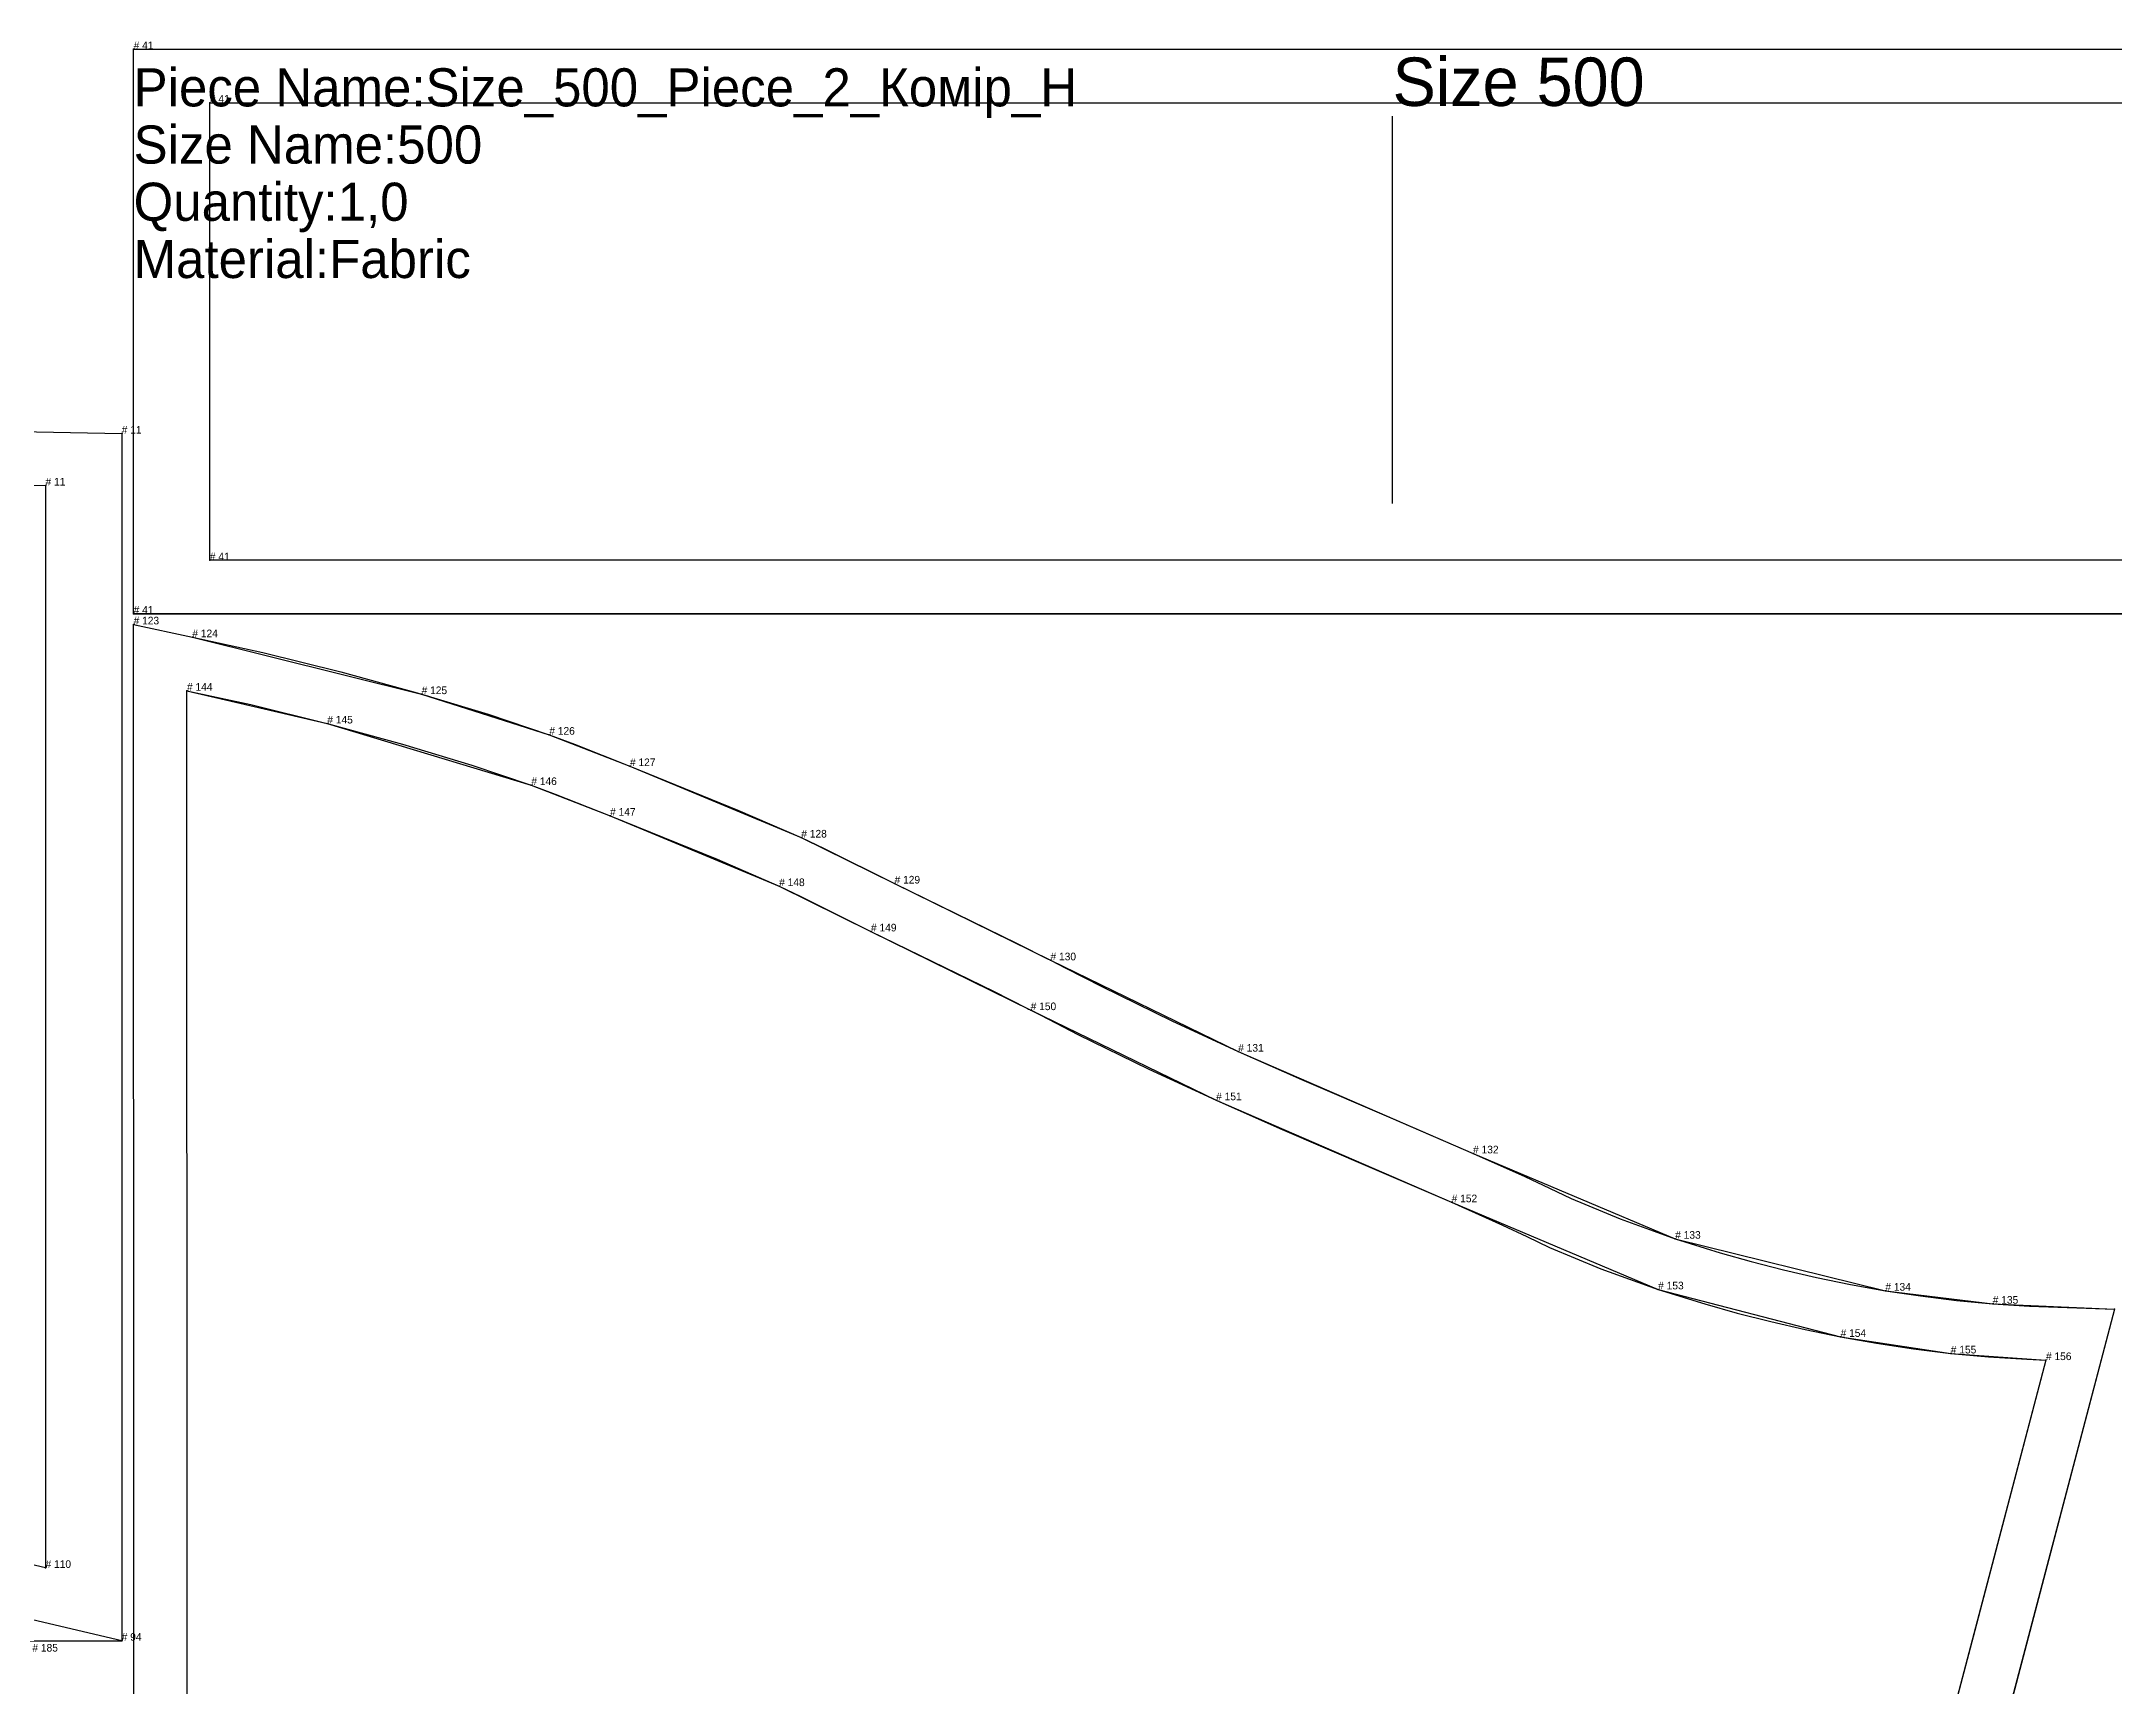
# Model space of a CAD drawing. Extents: x 0 to 1208, y -69 to 896.
# Drawn here: x 569.2 to 841, y 680.4 to 896.1 of the extents above; entities that cross this region are included whole.
import ezdxf

# ---------------------------------------------------------------- set-up
doc = ezdxf.new("R2010")
doc.units = 0
for name, color, linetype in [('1', 7, 'CONTINUOUS'), ('14', 7, 'CONTINUOUS'), ('15', 7, 'CONTINUOUS'), ('2', 7, 'CONTINUOUS'), ('3', 7, 'CONTINUOUS'), ('5', 7, 'CONTINUOUS'), ('7', 7, 'CONTINUOUS'), ('84', 7, 'CONTINUOUS'), ('87', 7, 'CONTINUOUS')]:
    doc.layers.add(name, color=color, linetype=linetype)

# ---------------------------------------------------------------- blocks, each defined once
blk = doc.blocks.new('piece-114_s500_M')
at = {"layer": '1'}
blk.add_lwpolyline([(581.29, 895.09), (1039.69, 895.09), (1039.69, 821.08), (581.29, 821.08)], close=True, dxfattribs=at)
at = {"layer": '14'}
blk.add_lwpolyline([(591.29, 888.08), (1029.69, 888.08), (1029.69, 828.08), (591.29, 828.08)], close=True, dxfattribs=at)
at = {"layer": '2'}
for p in [(581.29, 895.09), (591.29, 888.08), (591.29, 828.08), (581.29, 821.08)]:
    blk.add_point(p, dxfattribs=at)
at = {"layer": '5'}
blk.add_line((581.29, 821.08), (1039.69, 821.08), dxfattribs=at)
at = {"layer": '7'}
blk.add_line((746.38, 835.53), (746.38, 886.33), dxfattribs=at)
at = {"layer": '84'}
blk.add_lwpolyline([(581.29, 895.09), (1039.69, 895.09), (1039.69, 821.08), (581.29, 821.08)], close=True, dxfattribs=at)
at = {"layer": '87'}
blk.add_lwpolyline([(591.29, 888.08), (1029.69, 888.08), (1029.69, 828.08), (591.29, 828.08)], close=True, dxfattribs=at)
at = {"layer": '1'}
for s, height, p in [('# 41', 1, (581.29, 895.09)), ('Piece Name:Size_500_Piece_2_Комір_H', 5, (581.29, 887.59)), ('Size Name:500', 5, (581.29, 880.09)), ('Quantity:1,0', 5, (581.29, 872.59)), ('Material:Fabric', 5, (581.29, 865.09)), ('# 41', 1, (581.29, 821.08))]:
    blk.add_text(s, height=height, dxfattribs=at).set_placement(p)
at = {"layer": '14'}
for p in [(591.29, 888.08), (591.29, 828.08)]:
    blk.add_text('# 41', height=1, dxfattribs=at).set_placement(p)
at = {"layer": '15'}
blk.add_text('Size 500', height=6.35, dxfattribs=at).set_placement((746.38, 887.65))
blk = doc.blocks.new('piece_Detail_2_s500_M')
at = {"layer": '1'}
blk.add_lwpolyline([(321.65, 849.12), (492.12, 895.09), (496.38, 882.69), (502.44, 871.98), (510.5, 862.62), (522.58, 853.59), (533.48, 848.64), (545.15, 845.84), (554.9, 845.19), (555.07, 845.19), (579.73, 844.69), (579.73, 686.44), (320.15, 747.47), (320.79, 754.65), (322.77, 782.58), (322.59, 791.68), (321.9, 801.41), (322.64, 830.45)], close=True, dxfattribs=at)
at = {"layer": '14'}
blk.add_lwpolyline([(329.03, 843.86), (487.41, 886.57), (491.44, 876.76), (498.75, 865.2), (508.19, 855.26), (519.09, 847.52), (531.2, 842.02), (540.87, 839.45), (550.88, 838.28), (569.74, 837.89), (569.74, 695.98), (327.66, 752.89), (329.77, 782.48), (329.61, 791.56), (328.91, 801.35), (328.81, 806.44), (329.63, 824.5), (329.53, 835.11)], close=True, dxfattribs=at)
at = {"layer": '2'}
for p in [(492.12, 895.09), (487.41, 886.57), (321.65, 849.12), (329.03, 843.86), (579.73, 844.69), (569.74, 837.89), (327.66, 752.89), (320.15, 747.47), (569.74, 695.98), (579.73, 686.44)]:
    blk.add_point(p, dxfattribs=at)
at = {"layer": '3'}
for p in [(496.38, 882.69), (491.44, 876.76), (502.44, 871.98), (498.75, 865.2), (510.5, 862.62), (508.19, 855.26), (522.58, 853.59), (533.48, 848.64), (519.09, 847.52), (545.15, 845.84), (554.9, 845.19), (555.07, 845.19), (531.2, 842.02), (540.87, 839.45), (550.88, 838.28), (329.53, 835.11), (322.64, 830.45), (329.63, 824.5), (328.81, 806.44), (321.9, 801.41), (328.91, 801.35), (322.59, 791.68), (329.61, 791.56), (322.77, 782.58), (329.77, 782.48), (320.79, 754.65)]:
    blk.add_point(p, dxfattribs=at)
at = {"layer": '5'}
blk.add_line((320.15, 686.44), (579.73, 686.44), dxfattribs=at)
at = {"layer": '7'}
blk.add_line((458.35, 746.75), (458.35, 846.75), dxfattribs=at)
at = {"layer": '84'}
blk.add_lwpolyline([(321.65, 849.12), (492.12, 895.09), (494.16, 888.43), (495.2, 885.53), (496.38, 882.69), (497.69, 879.91), (499.14, 877.2), (500.72, 874.55), (502.44, 871.98), (504.27, 869.5), (506.24, 867.1), (508.35, 864.76), (509.43, 863.67), (510.5, 862.62), (512.77, 860.56), (515.1, 858.64), (517.52, 856.83), (520.01, 855.15), (522.58, 853.59), (525.22, 852.16), (527.91, 850.86), (530.67, 849.68), (533.48, 848.64), (536.34, 847.73), (539.24, 846.96), (542.18, 846.33), (545.15, 845.84), (548.16, 845.48), (551.21, 845.27), (552.74, 845.23), (553, 845.23), (553.25, 845.22), (553.48, 845.22), (553.71, 845.21), (553.93, 845.21), (554.13, 845.2), (554.34, 845.2), (554.53, 845.2), (554.72, 845.19), (554.9, 845.19), (555.07, 845.19), (579.73, 844.69), (579.73, 686.44), (320.15, 747.47), (320.79, 754.65), (320.98, 756.72), (322.07, 768.75), (322.19, 770.55), (322.2, 770.71), (322.59, 776.65), (322.77, 782.58), (322.77, 786.54), (322.66, 790.55), (322.61, 791.38), (322.6, 791.49), (322.59, 791.6), (322.59, 791.68), (322.58, 791.79), (322.41, 794.62), (322.22, 796.7), (322.06, 798.48), (321.9, 801.3), (321.9, 801.33), (321.9, 801.39), (321.9, 801.41), (321.87, 801.85), (321.81, 806.56), (322.06, 812.13), (322.07, 812.16), (322.2, 815.06), (322.36, 818.56), (322.36, 818.66), (322.63, 824.67), (322.64, 830.45), (322.53, 834.86), (322.29, 839.84)], close=True, dxfattribs=at)
at = {"layer": '87'}
blk.add_lwpolyline([(329.03, 843.86), (487.41, 886.57), (487.52, 886.22), (488.67, 883), (489.98, 879.85), (491.44, 876.76), (493.05, 873.75), (494.8, 870.81), (496.7, 867.96), (498.75, 865.2), (500.94, 862.53), (503.26, 859.96), (504.48, 858.72), (505.69, 857.53), (508.19, 855.26), (510.78, 853.13), (513.47, 851.12), (516.24, 849.25), (519.09, 847.52), (522.02, 845.93), (525.02, 844.48), (528.08, 843.18), (531.2, 842.02), (534.38, 841.01), (537.6, 840.16), (540.87, 839.45), (544.17, 838.9), (547.51, 838.51), (550.88, 838.28), (552.57, 838.23), (569.74, 837.89), (569.74, 695.98), (327.66, 752.89), (327.95, 756.09), (329.05, 768.2), (329.58, 776.31), (329.77, 782.48), (329.77, 786.64), (329.65, 790.86), (329.61, 791.56), (329.61, 791.63), (329.6, 791.73), (329.59, 791.84), (329.59, 791.91), (329.58, 792.01), (329.39, 795.15), (329.19, 797.33), (329.05, 798.99), (328.92, 801.21), (328.91, 801.27), (328.91, 801.35), (328.87, 802.1), (328.81, 806.44), (329.19, 814.74), (329.63, 824.5), (329.64, 830.54), (329.53, 835.11), (329.27, 840.26)], close=True, dxfattribs=at)
at = {"layer": '1'}
for s, height, p in [('# 85', 1, (492.12, 895.09)), ('# 86', 1, (496.38, 882.69)), ('# 87', 1, (502.44, 871.98)), ('# 88', 1, (510.5, 862.62)), ('# 89', 1, (522.58, 853.59)), ('# 84', 1, (321.65, 849.12)), ('# 90', 1, (533.48, 848.64)), ('Piece Name:Size_500_Piece_4_Detail_2_B', 5, (321.65, 841.62)), ('# 91', 1, (545.15, 845.84)), ('# 92', 1, (554.9, 845.19)), ('# 93', 1, (555.07, 845.19)), ('# 11', 1, (579.73, 844.69)), ('Size Name:500', 5, (321.65, 834.12)), ('Quantity:1,0', 5, (321.65, 826.62)), ('# 100', 1, (322.64, 830.45)), ('Material:Fabric', 5, (321.65, 819.12)), ('# 99', 1, (321.9, 801.41)), ('# 98', 1, (322.59, 791.68)), ('# 97', 1, (322.77, 782.58)), ('# 96', 1, (320.79, 754.65)), ('# 95', 1, (320.15, 747.47)), ('# 94', 1, (579.73, 686.44))]:
    blk.add_text(s, height=height, dxfattribs=at).set_placement(p)
at = {"layer": '14'}
for s, p in [('# 102', (487.41, 886.57)), ('# 103', (491.44, 876.76)), ('# 104', (498.75, 865.2)), ('# 105', (508.19, 855.26)), ('# 106', (519.09, 847.52)), ('# 101', (329.03, 843.86)), ('# 107', (531.2, 842.02)), ('# 108', (540.87, 839.45)), ('# 109', (550.88, 838.28)), ('# 11', (569.74, 837.89)), ('# 117', (329.53, 835.11)), ('# 116', (329.63, 824.5)), ('# 115', (328.81, 806.44)), ('# 114', (328.91, 801.35)), ('# 113', (329.61, 791.56)), ('# 112', (329.77, 782.48)), ('# 111', (327.66, 752.89)), ('# 110', (569.74, 695.98))]:
    blk.add_text(s, height=1, dxfattribs=at).set_placement(p)
at = {"layer": '15'}
blk.add_text('Size 500', height=6.35, dxfattribs=at).set_placement((458.35, 848.07))
blk = doc.blocks.new('piece_Sleeve_2_s500_M')
at = {"layer": '1'}
blk.add_lwpolyline([(581.49, 197.52), (581.29, 819.68), (588.99, 818), (619.05, 810.54), (635.8, 805.22), (646.37, 801.1), (668.84, 791.74), (681.07, 785.71), (701.52, 775.64), (726.13, 763.67), (756.93, 750.33), (783.43, 739.14), (810.99, 732.33), (825.07, 730.62), (841.04, 729.92), (825, 668.98), (811.73, 618.8), (791.18, 539.43), (776.11, 477.88), (751.54, 362.32), (735.62, 264.76), (727.3, 197.52)], close=True, dxfattribs=at)
at = {"layer": '14'}
blk.add_lwpolyline([(588.48, 204.52), (588.29, 810.99), (606.69, 806.69), (633.44, 798.62), (643.77, 794.6), (665.94, 785.37), (677.98, 779.43), (698.92, 769.11), (723.24, 757.3), (754.12, 743.92), (781.2, 732.5), (805.12, 726.27), (819.57, 724.1), (832.05, 723.23), (818.22, 670.72), (804.96, 620.58), (784.39, 541.15), (769.3, 479.48), (744.66, 363.6), (728.69, 265.72), (721.04, 204.52)], close=True, dxfattribs=at)
at = {"layer": '2'}
for p in [(581.29, 819.68), (588.29, 810.99), (841.04, 729.92), (832.05, 723.23)]:
    blk.add_point(p, dxfattribs=at)
at = {"layer": '3'}
for p in [(588.99, 818), (619.05, 810.54), (606.69, 806.69), (635.8, 805.22), (646.37, 801.1), (633.44, 798.62), (643.77, 794.6), (668.84, 791.74), (681.07, 785.71), (665.94, 785.37), (677.98, 779.43), (701.52, 775.64), (698.92, 769.11), (726.13, 763.67), (723.24, 757.3), (756.93, 750.33), (754.12, 743.92), (783.43, 739.14), (781.2, 732.5), (810.99, 732.33), (825.07, 730.62), (805.12, 726.27), (819.57, 724.1)]:
    blk.add_point(p, dxfattribs=at)
at = {"layer": '84'}
blk.add_lwpolyline([(581.49, 197.52), (581.29, 819.68), (588.99, 818), (598.24, 815.99), (608.45, 813.46), (618.47, 810.71), (619.05, 810.54), (619.51, 810.4), (619.67, 810.35), (619.82, 810.31), (619.96, 810.27), (620.09, 810.22), (620.2, 810.19), (627.77, 807.91), (635.8, 805.22), (639.1, 803.96), (646.37, 801.1), (660.52, 795.34), (668.84, 791.74), (671.86, 790.29), (681.07, 785.71), (697.16, 777.86), (701.22, 775.79), (701.33, 775.74), (701.43, 775.69), (701.52, 775.64), (701.59, 775.6), (703.45, 774.66), (708.25, 772.19), (717.42, 767.71), (726.13, 763.67), (734.41, 760.01), (746.16, 754.97), (756.93, 750.33), (763.73, 747.28), (766.95, 745.75), (769.79, 744.41), (776.22, 741.74), (783.43, 739.14), (789.31, 737.3), (793.39, 736.15), (797.62, 735.07), (801.97, 734.06), (806.43, 733.15), (810.99, 732.33), (815.62, 731.64), (820.32, 731.06), (825.07, 730.62), (829.88, 730.32), (841.04, 729.92), (829.5, 685.98), (825.02, 669.05)], dxfattribs=at)
at = {"layer": '87'}
blk.add_lwpolyline([(588.48, 204.52), (588.29, 810.99), (596.65, 809.17), (606.69, 806.69), (616.54, 803.98), (625.65, 801.24), (633.44, 798.62), (636.57, 797.43), (643.77, 794.6), (657.81, 788.89), (665.94, 785.37), (668.79, 784), (677.98, 779.43), (694.03, 771.6), (698.49, 769.33), (698.64, 769.25), (698.78, 769.18), (698.92, 769.11), (699.06, 769.04), (700.27, 768.43), (705.11, 765.93), (714.41, 761.39), (723.24, 757.3), (731.61, 753.59), (743.39, 748.54), (754.12, 743.92), (760.79, 740.92), (763.96, 739.42), (766.96, 738.01), (773.69, 735.21), (781.2, 732.5), (787.32, 730.59), (791.57, 729.39), (795.96, 728.27), (800.48, 727.22), (805.12, 726.27), (809.85, 725.43), (814.67, 724.7), (819.57, 724.1), (824.52, 723.64), (829.53, 723.33), (832.05, 723.23), (822.73, 687.76), (818.22, 670.72)], dxfattribs=at)
at = {"layer": '1'}
for s, p in [('# 123', (581.29, 819.68)), ('# 124', (588.99, 818)), ('# 125', (619.05, 810.54)), ('# 126', (635.8, 805.22)), ('# 127', (646.37, 801.1)), ('# 128', (668.84, 791.74)), ('# 129', (681.07, 785.71)), ('# 130', (701.52, 775.64)), ('# 131', (726.13, 763.67)), ('# 132', (756.93, 750.33)), ('# 133', (783.43, 739.14)), ('# 134', (810.99, 732.33)), ('# 135', (825.07, 730.62))]:
    blk.add_text(s, height=1, dxfattribs=at).set_placement(p)
at = {"layer": '14'}
for s, p in [('# 144', (588.29, 810.99)), ('# 145', (606.69, 806.69)), ('# 146', (633.44, 798.62)), ('# 147', (643.77, 794.6)), ('# 148', (665.94, 785.37)), ('# 149', (677.98, 779.43)), ('# 150', (698.92, 769.11)), ('# 151', (723.24, 757.3)), ('# 152', (754.12, 743.92)), ('# 153', (781.2, 732.5)), ('# 154', (805.12, 726.27)), ('# 155', (819.57, 724.1)), ('# 156', (832.05, 723.23))]:
    blk.add_text(s, height=1, dxfattribs=at).set_placement(p)
blk = doc.blocks.new('piece_Sleeve_1_s500_M')
at = {"layer": '1'}
blk.add_text('# 185', height=1, dxfattribs=at).set_placement((568.02, 685.01))

msp = doc.modelspace()

# ---------------------------------------------------------------- block references
at = {"layer": '1'}
for name in ['piece_Detail_2_s500_M', 'piece-114_s500_M', 'piece_Sleeve_2_s500_M', 'piece_Sleeve_1_s500_M']:
    msp.add_blockref(name, (0, 0), dxfattribs=at)

doc.saveas('drawing.dxf')
